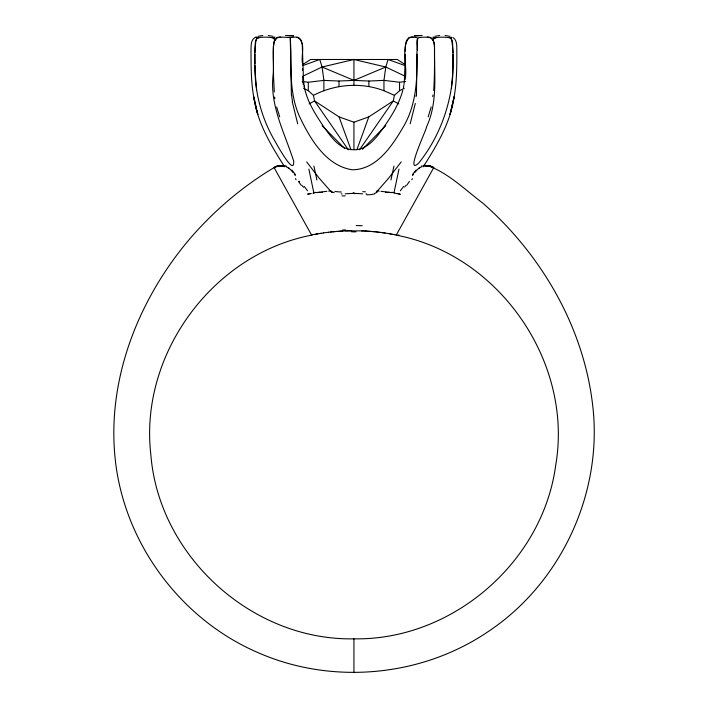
<?xml version="1.0" encoding="UTF-8"?>
<svg xmlns="http://www.w3.org/2000/svg" width="708" height="708" viewBox="0 0 708 708"><rect width="100%" height="100%" fill="white"/><g stroke="black" fill="none" stroke-linecap="round" stroke-linejoin="round"><path stroke-width="1.06" d="M290.873 50.622L290.342 38.683A7.558 1.443 89.6 0 0 290.289 38.498L291.404 95.191M405.357 51.303C405.41 47.002 404.684 38.86 410.268 37.489A17.727 6.168 14.3 0 1 413.153 37.117M408.976 37.86C400.418 48.755 407.914 66.605 405.118 79.553M416.454 95.191L416.985 51.303C418.924 48.436 413.932 37.444 419.915 37.489M416.985 49.949L417.676 38.02M433.685 90.412C434.712 76.11 434.491 61.755 434.5 47.427C434.429 44.277 434.128 40.595 431.57 38.382C434.756 41.126 434.544 46.595 434.526 50.622C434.269 76.278 437.748 102.952 426.464 127.051C427.632 127.174 404.047 176.69 418.702 163.088C446.182 128.768 457.74 83.287 451.757 40.046A6.832 4.832 -89.4 0 0 450.306 37.816L448.306 37.506M452.943 52.711L452.571 42.719A7.894 5.602 -90 0 0 450.908 38.436M405.357 54.18L404.365 81.429M416.985 54.18C417.357 78.048 416.508 102.908 404.755 124.378C393.515 143.874 377.621 169.69 352.283 169.778C325.6 165.769 309.812 138.246 299.272 115.926C290.289 95.598 290.899 73.039 290.873 51.303M452.943 54.18L452.509 75.694L451.447 88.412M405.011 65.578L388.099 59.49L385.772 67.012L383.957 80.385L383.957 90.721L394.418 95.323L399.56 90.713L404.33 88.261M404.011 84.146L404.259 82.358M403.41 87.659L403.879 85.048M399.861 194.142L393.949 192.992L398.993 169.088M415.304 103.439L410.162 123.812M394.418 95.323L393.294 100.908L359.549 149.751M431.19 106.979L428.154 116.882M402.834 90.226C398.48 106.342 388.807 120.369 379.09 133.688C372.797 141.981 363.912 150.777 352.628 149.68C339.097 149.211 330.707 136.272 323.494 126.458C315.219 113.997 306.732 100.917 304.139 85.916M356.912 149.689L368.824 116.882L393.294 100.908L398.799 103.908M278.244 37.489C276.138 37.71 274.713 39.967 274.084 41.86C272.191 52.454 273.987 63.41 273.217 74.119C269.261 104.952 284.696 132.794 293.696 161.194C294.723 178.496 273.943 138.936 273.332 138.299C260.925 116.13 254.526 90.889 255.013 65.499M276.952 37.86L274.368 41.082L273.412 46.259L273.509 75.818L274.315 92.005M423.207 166.849C436.933 145.308 450.545 122.599 454.155 96.837C457.067 80.146 456.899 63.136 456.784 46.25C456.616 43.029 455.979 39.223 452.863 37.515M412.516 175.619L413.525 174.177M401.179 161.92L388.781 178.053L376.391 192.151M414.623 172.663L417.711 169.212L421.012 166.991M256.977 38.48L259.668 37.489A17.727 7.328 0.2 0 1 271.341 37.577M362.452 149.264L385.701 125.723M448.261 37.577A17.727 7.328 0.2 0 0 436.597 37.542L433.969 38.453A7.894 5.567 90 0 0 432.96 40.206M254.995 37.515C250.313 40.321 251.216 46.666 250.995 51.303C251.057 66.508 251.03 81.818 253.703 96.837C257.314 122.599 270.925 145.308 284.651 166.849M277.226 37.604L277.43 37.489A17.727 4.098 21 0 1 280.802 37.108M409.242 37.604L409.454 37.489A17.727 4.098 21 0 1 415.888 37.489L416.746 37.648M302.458 64.711L310.626 59.49L397.232 59.49L405.401 64.711M309.06 103.908L314.564 100.908L339.044 116.882L353.929 122.201L368.824 116.882M273.677 37.728L275.067 37.081M421.375 166.805L421.933 166.548M302.705 76.234L322.087 67.012L353.929 59.49L385.772 67.012L405.153 76.234M425.057 165.389L430.676 166.168L433.747 167.61L396.223 235.136C499.131 254.721 573.56 362.142 555.683 465.368C542.7 562.497 451.916 640.563 353.929 638.837C252.128 640.802 158.875 556.284 150.857 454.784C139.06 354.558 212.559 254.207 311.635 235.144L274.111 167.61C277.023 165.548 280.74 166.008 283.952 165.592C280.572 165.619 277.049 165.69 274.111 167.61C242.543 186.425 214.276 210.55 190.231 238.313C137.387 300.289 104.979 383.258 115.953 465.298C126.865 546.921 182.584 620.305 258.278 652.741C332.043 685.114 421.437 676.945 488.077 631.66C560.966 583.303 602.72 493.387 592.817 406.507C584.073 327.91 541.965 255.261 483.086 203.355C465.554 190.195 448.828 173.318 428.03 165.743C427.818 166.469 423.641 164.743 423.942 165.699C423.756 165.796 423.694 165.822 423.534 165.884M450.465 37.781L450.978 37.559M451.633 37.25L450.456 37.798M274.651 37.276L273.376 37.878L273.916 38.48A7.894 5.567 -90 0 1 275.031 40.542M303.528 88.261L308.299 90.713L313.44 95.323C335.096 84.163 361.071 81.995 383.957 90.721M385.772 67.012L353.929 80.385L338.99 81.039L323.901 80.385L308.299 82.252L302.166 81.455M302.847 65.578L319.759 59.49L322.087 67.012L323.901 80.385L323.901 90.721M287.944 37.489L292.068 37.471A17.727 4.098 -21 0 1 298.404 37.489L298.617 37.604M257.862 36.338L262.783 35.506M434.783 36.338L439.703 35.506M257.933 37.781L257.57 37.851A6.832 4.832 89.4 0 0 256.075 40.029C253.473 56.41 255.243 73.446 256.588 89.951M312.936 193.187L314.166 192.939M311.246 235.056L312.582 234.791M258.004 37.772L258.509 37.674M434.854 37.781L435.385 37.683M312.786 234.746L315.149 234.295M307.476 194.249L311.343 193.505M315.113 234.304L316.14 234.118M316.095 234.127L316.697 234.021M435.438 37.666L436.208 37.542M316.653 234.029L317.954 233.799M317.246 233.923L320.158 233.436M414.649 35.851L421.587 35.453M319.317 233.569L320.981 233.304M320.91 233.313L323.671 232.897M414.215 35.913L422.18 35.506M318.228 192.47L319.644 192.266M323.591 232.914L328.662 232.242M277.182 166.168L282.811 165.389M315.741 192.656L326.875 191.328M322.087 67.012L353.929 80.385L368.868 81.039L383.957 80.385L399.56 82.252L405.693 81.455M397.763 235.136L398.993 234.985M328.565 232.251L330.769 231.994M309.741 193.673L309.573 193.7A13.638 5.602 83 0 0 308.838 193.948M328.698 191.125L330.238 190.956M330.68 232.012L331.84 231.879M331.751 231.897L335.096 231.569M332.831 231.781L336.185 231.472M336.096 231.481L337.282 231.383M284.961 165.637L277.173 166.203L274.111 167.601L277.173 166.203L284.324 165.884M337.185 231.392L338.38 231.295M338.282 231.304L339.486 231.215M284.032 165.583L284.784 165.619M339.389 231.224L342.805 231.012M340.495 231.153L346.035 230.87M345.185 193.806L352.832 193.381M285.678 35.506L293.209 35.851M345.584 230.888L347.15 230.826M286.271 35.453L293.643 35.913M346.699 230.843L351.602 230.737M347.805 230.808L362.832 230.905M342.097 193.921L341.132 193.921M366.726 193.921L365.939 193.921M355.027 193.381L362.673 193.806M423.827 165.583L423.074 165.619L430.694 166.203L433.747 167.601C429.906 164.858 414.375 165.141 430.694 166.203L425.313 166.044L430.694 166.203M361.629 230.861L363.939 230.958M363.85 230.95L367.266 231.144M364.956 231.012L368.372 231.215M368.284 231.206L369.479 231.295M369.381 231.286L370.576 231.383M370.479 231.374L373.851 231.666M371.567 231.463L374.93 231.773M374.833 231.764L376.01 231.888M377.771 190.974L379.161 191.125M375.913 231.87L377.072 232.003M380.984 191.328L392.126 192.656M376.983 231.985L378.134 232.118M397.038 193.549L397.542 193.611M398.241 193.691L398.285 193.7A13.638 5.602 -83 0 1 399.029 193.948M378.045 232.109L379.178 232.242M445.075 35.506L449.996 36.338M268.155 35.506L273.076 36.338M379.09 232.233L380.214 232.374M380.125 232.357L384.152 232.905M388.409 192.302L389.745 192.496M382.231 232.631L383.205 232.773M271.261 37.489L272.421 37.666M384.072 232.897L385.081 233.038M271.385 37.506L272.191 37.63M385.002 233.029L389.152 233.693M389.09 233.684L390.48 233.923M272.244 37.639L273.04 37.79M389.781 233.799L393.781 234.525M272.43 37.674L273.014 37.781M449.394 37.683L449.854 37.772M391.63 234.127L392.135 234.215M399.816 194.134L400.383 194.249M394.082 234.587L394.675 234.702M394.648 234.693L396.214 235.012M450.12 37.816L450.881 38.48M429.614 37.489L431.57 38.382L430.924 37.878M303.599 82.358L302.245 44.135L300.635 39.586L297.59 37.489A17.727 6.168 -14.3 0 0 297.006 37.365M433.013 37.179L434.234 37.754M433.119 37.232L434.004 37.63M285.926 166.548L286.483 166.805M286.846 166.991L290.147 169.212L293.236 172.663M331.486 192.16L319.069 178.053L306.679 161.92M430.641 37.604L430.491 37.524A17.727 4.098 -21 0 0 427.243 37.09M298.9 37.878C305.918 44.161 300.732 55.764 302.573 63.711M322.158 125.723L344.628 148.476M308.599 194.027L308.157 193.461M303.466 187.31L303.281 187.045A29.754 4.531 54 0 1 301.918 185.31M294.333 174.177L295.342 175.619M348.309 149.751L314.564 100.908L313.44 95.323M299.634 181.903L299.165 181.221M279.704 116.882L276.678 106.979M339.044 116.882L350.956 149.689M290.138 37.86L290.191 38.055M297.696 123.812L292.254 101.748M308.865 169.088L313.874 192.992M303.705 82.438L304.52 87.801M303.095 82.473L303.219 84.606M302.838 82.34L302.67 76.623M302.555 68.667L302.573 70.313M255.03 63.808L254.969 54.18M399.56 82.252L399.56 90.713M368.868 81.039L368.868 86.491M353.929 59.49L353.929 85.066M353.929 122.201L353.929 149.238M353.929 192.567L353.929 193.373M353.929 638.846L353.929 672.591M338.99 81.039L338.99 86.491M308.299 82.252L308.299 90.713M254.915 52.711L255.287 42.719A7.894 5.602 90 0 1 256.951 38.436M307.511 190.753A29.709 2.602 53.3 0 1 304.245 186.452M301.05 185.151A28.347 3.965 54 0 1 298.413 181.345M291.838 170.088A24.399 1.451 54.8 0 1 295.325 174.522M295.404 178.673A22.975 2.071 58.4 0 1 296.103 179.726M285.89 165.92A21.904 5.814 48.1 0 1 286.236 166.061M288.917 168.061A14.107 1.628 34.6 0 1 288.705 167.893M403.613 186.452A29.709 2.602 -53.3 0 1 400.347 190.753M405.941 185.31A29.754 4.531 -54 0 1 404.666 187.071M409.445 181.345A28.347 3.965 -54 0 1 406.817 185.151M412.534 174.522A24.399 1.451 -54.8 0 1 416.021 170.088M411.755 179.726A22.975 2.071 -58.4 0 1 412.454 178.673M421.623 166.061A21.904 5.814 -48.1 0 1 421.977 165.92M419.154 167.893A14.107 1.628 -34.6 0 1 418.941 168.061M342.557 230.011A89.712 39.02 -0.6 0 1 345.407 229.879M351.637 231.835A133.653 82.084 0 0 1 356.036 231.835M356.204 225.578A114.112 67.233 0 0 1 362.231 225.728M278.35 37.542A17.727 6.124 14 0 1 287.988 37.559M292.484 101.607A54.684 29.833 -88.1 0 1 291.652 95.093M313.883 166.07A659.44 143.343 65.5 0 1 316.91 179.982M273.376 37.905A6.832 4.823 89.4 0 1 274.819 40.099M320.671 192.461A47.994 1.283 -7.6 0 1 322.264 192.266M313.591 192.815A3.266 0.735 -10.2 0 1 316.069 192.311M419.871 37.559A17.727 6.124 -14 0 1 429.508 37.542M416.207 95.093A54.684 29.833 88.1 0 1 416.047 96.695M390.949 179.982A659.44 143.343 -65.5 0 1 393.975 166.07M433.039 40.099A6.832 4.823 -89.4 0 1 434.482 37.905M385.594 192.266A47.994 1.283 7.6 0 1 387.188 192.461M391.789 192.311A3.266 0.735 10.2 0 1 394.267 192.815M274.846 98.686A47.542 16.877 87.7 0 1 274.615 97.031M332.079 192.16A4.089 1.292 41 0 1 331.317 191.027M334.211 192.638A7.761 3.142 5 0 1 332.096 191.939M341.327 191.983A21.293 11.151 -1.4 0 1 334.946 191.39M345.23 195.815A42.462 26.913 -4.9 0 1 342.079 195.93M352.832 193.187A48.56 46.073 0.1 0 1 353.929 193.178M353.929 193.585A48.569 45.666 0 0 1 355.018 193.594M365.381 191.779A42.462 22.753 4.3 0 1 362.717 191.664M374.674 193.859A21.284 13.912 5.1 0 1 366.824 194.824M376.86 192.364A7.753 3.929 0.6 0 1 374.488 193.399M376.355 191.125A4.089 1.558 -6.8 0 1 377.568 191.841M432.951 95.031A47.542 16.355 -87.5 0 1 432.747 96.624M454.129 96.81L450.031 114.475L454.129 96.81M283.899 165.681L277.173 166.203L283.899 165.681M255.889 37.09L257.526 37.843L255.915 37.099M256.703 110.616L257.827 114.475L253.738 96.81L256.703 110.616"/></g></svg>
